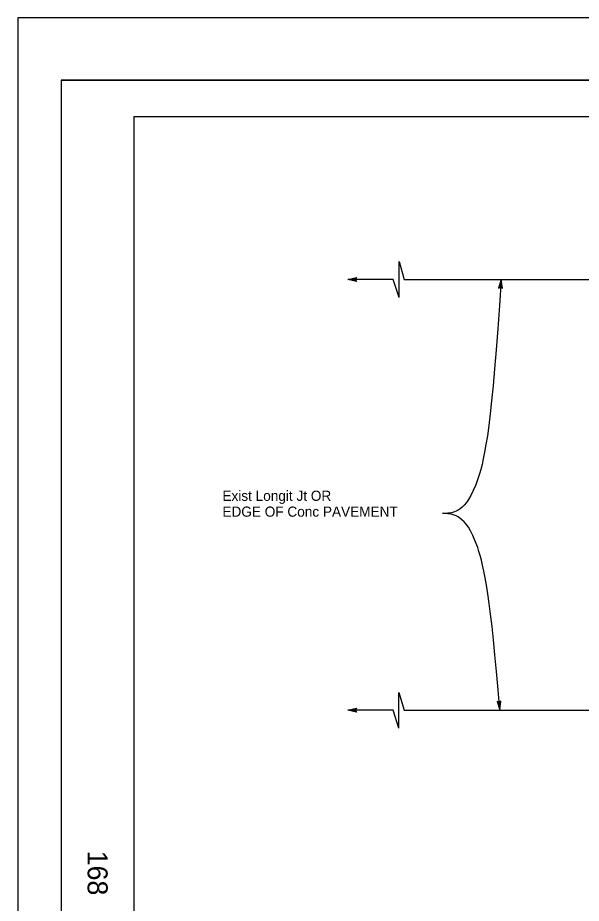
# Model space of a CAD drawing. Extents: x -893 to 867, y -474 to 712.
# Drawn here: x -893 to -505, y 102 to 712 of the extents above; entities that cross this region are included whole.
import ezdxf

# ---------------------------------------------------------------- set-up
doc = ezdxf.new("R2010")
doc.units = 0
for name, color, linetype in [('10 Sheet Format', 7, 'Continuous'), ('56 Stage 3 Anno', 7, 'Continuous'), ('57 Undefined', 7, 'Continuous'), ('60 Nongeo Data', 7, 'Continuous')]:
    doc.layers.add(name, color=color, linetype=linetype)

msp = doc.modelspace()

# ---------------------------------------------------------------- linework, layer by layer
at = {"layer": '10 Sheet Format'}
for p, q in [((-863.46, 668.96), (836.54, 668.96)), ((-863.46, 668.96), (-863.46, -431.04)), ((-813.45, 643.96), (811.55, 643.96)), ((-813.45, 643.96), (-813.45, -406.04))]:
    msp.add_line(p, q, dxfattribs=at)
for points in [[(-893.46, -474.04), (866.54, -474.04), (866.54, 711.96), (-893.46, 711.96)], [(-863.46, -431.04), (836.54, -431.04), (836.54, 668.96), (-863.46, 668.96)]]:
    msp.add_lwpolyline(points, close=True, dxfattribs=at)
at = {"layer": '56 Stage 3 Anno'}
for p, q in [((-666.14, 531.58), (-660.14, 532.91)), ((-660.14, 530.24), (-666.14, 531.58)), ((-666.14, 531.58), (-666.14, 531.58)), ((-660.36, 530.59), (-664.76, 531.58)), ((-664.75, 531.58), (-660.37, 532.55)), ((-663.38, 531.58), (-660.55, 532.2)), ((-660.59, 530.95), (-663.38, 531.58)), ((-662, 531.57), (-660.79, 531.84)), ((-660.77, 531.3), (-662, 531.57)), ((-660.14, 532.91), (-660.94, 531.58)), ((-660.94, 531.58), (-660.14, 530.24)), ((-660.14, 532.91), (-660.14, 532.91)), ((-560.66, 531.58), (-560.66, 531.58)), ((-660.14, 530.24), (-660.14, 530.24)), ((-562.4, 525.69), (-562.4, 525.69)), ((-559.74, 525.5), (-559.74, 525.5)), ((-666.21, 234.75), (-660.21, 236.08)), ((-660.21, 233.41), (-666.21, 234.75)), ((-666.21, 234.75), (-666.21, 234.75)), ((-660.43, 233.77), (-664.83, 234.75)), ((-664.82, 234.76), (-660.45, 235.72)), ((-663.45, 234.75), (-660.63, 235.38)), ((-660.66, 234.13), (-663.45, 234.75)), ((-662.07, 234.75), (-660.86, 235.02)), ((-660.84, 234.48), (-662.07, 234.75)), ((-660.21, 236.08), (-661.01, 234.75)), ((-661.01, 234.75), (-660.21, 233.41)), ((-660.21, 236.08), (-660.21, 236.08)), ((-660.21, 233.41), (-660.21, 233.41))]:
    msp.add_line(p, q, dxfattribs=at)
msp.add_lwpolyline([(-559.74, 525.5), (-560.66, 531.58), (-562.4, 525.69), (-562.03, 525.88), (-560.76, 530.19), (-560.08, 525.74), (-560.42, 525.97), (-560.85, 528.82), (-561.67, 526.06), (-561.3, 526.25), (-560.94, 527.45), (-560.76, 526.21), (-561.02, 526.39), (-562.4, 525.69), (-561.02, 526.39)], close=True, dxfattribs=at)
for points in [[(-560.66, 531.58), (-566.93, 431.58), (-576.77, 385.78), (-589.62, 371.55), (-595.45, 370.33), (-601.12, 370.33)], [(-561.67, 234.92), (-567.62, 312.28), (-577.07, 355.22), (-589.62, 369.11), (-595.45, 370.33), (-601.12, 370.33)]]:
    msp.add_open_spline(points, degree=3, dxfattribs=at)
at = {"layer": '57 Undefined'}
for p, q in [((-562.06, 240.03), (-563.43, 240.71)), ((-563.43, 240.71), (-563.43, 240.71)), ((-563.43, 240.71), (-561.67, 234.92)), ((-563.06, 240.53), (-561.77, 236.28)), ((-562.69, 240.32), (-561.88, 237.63)), ((-562.34, 240.18), (-561.98, 238.99)), ((-560.81, 240.91), (-562.06, 240.03)), ((-561.98, 238.99), (-561.81, 240.2)), ((-561.88, 237.63), (-561.47, 240.45)), ((-561.77, 236.29), (-561.14, 240.65)), ((-561.67, 234.92), (-560.81, 240.91)), ((-560.81, 240.91), (-560.81, 240.91)), ((-561.67, 234.92), (-561.67, 234.92))]:
    msp.add_line(p, q, dxfattribs=at)
at = {"layer": '60 Nongeo Data'}
for p, q in [((-630.91, 519.19), (-630.91, 543.92)), ((-630.91, 543.92), (-627.33, 531.58)), ((-634.93, 531.58), (-666.14, 531.58)), ((-630.91, 519.19), (-634.93, 531.58)), ((-627.33, 531.58), (132.56, 531.58)), ((-630.98, 222.37), (-630.98, 247.09)), ((-630.98, 247.09), (-627.41, 234.75)), ((-635, 234.75), (-666.21, 234.75)), ((-630.98, 222.37), (-635, 234.75)), ((-627.41, 234.77), (132.56, 234.77))]:
    msp.add_line(p, q, dxfattribs=at)

# ---------------------------------------------------------------- texts
at = {"layer": '10 Sheet Format'}
msp.add_text('168', height=13.779, rotation=270, dxfattribs=at).set_placement((-845.33, 137.96))
at = {"layer": '57 Undefined'}
for s, p in [('Exist Longit Jt OR ', (-752.54, 379.03)), ('EDGE OF Conc PAVEMENT', (-752.53, 368.1))]:
    msp.add_text(s, height=7, rotation=0.00948, dxfattribs=at).set_placement(p)

doc.saveas('drawing.dxf')
